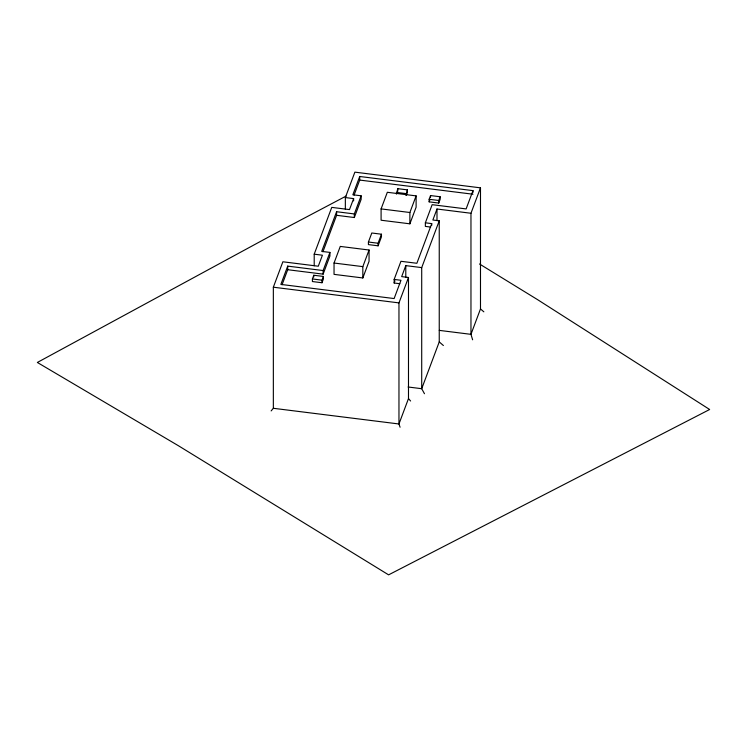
<?xml version="1.0" encoding="UTF-8"?>
<svg xmlns="http://www.w3.org/2000/svg" width="747" height="747" viewBox="0 0 747 747"><rect width="100%" height="100%" fill="white"/><g stroke="black" fill="none" stroke-linecap="round" stroke-linejoin="round"><path stroke-width="1.12" d="M271.142 410.906L273.346 408.292L273.346 287.203L282.87 261.786L318.287 266.212L322.415 255.213L314.207 254.185L314.207 265.829M472.982 192.427L472.982 190.634L359.709 176.488L352.855 194.771L361.128 195.807L354.33 213.941L336.589 211.718L321.714 251.394L329.922 252.411L323.124 270.545L287.707 266.119L280.853 284.411L394.127 298.557L400.971 280.274L394.155 279.425L394.155 283.01L399.841 283.72M282.058 284.766L287.707 269.714L287.707 266.119M314.207 254.185L331.752 207.386L349.493 209.599L353.62 198.599L345.347 197.563L345.347 209.207M312.405 278.967L313.796 275.251L323.395 276.446L323.395 279.023L322.004 282.74L312.405 281.544L312.405 278.967L322.004 280.162L323.395 276.446M322.928 251.758L336.589 215.304L336.589 211.718M345.347 197.563L354.872 172.146L480.489 187.842L480.489 308.931L470.965 334.339L472.627 339.801M287.707 269.714L323.124 274.14L329.922 256.006L329.922 252.411M354.069 195.135L359.709 180.074L359.709 176.488M334.04 263.037L340.268 246.417L369.055 250.012L369.055 261.338L362.827 277.959L334.04 274.364L334.04 263.037L362.827 266.632L369.055 250.012M336.589 215.304L354.33 217.526L361.128 199.393L361.128 195.807M368.42 242.028L371.801 232.999L381.465 234.213L381.465 236.79L378.085 245.819L368.42 244.605L368.42 242.028L378.085 243.233L381.465 234.213M381.091 208.899L387.329 192.287L416.116 195.882L416.116 207.199L409.879 223.82L381.091 220.225L381.091 208.899L409.879 212.503L416.116 195.882M396.386 194.108L397.777 188.664L407.376 189.869L407.376 192.446L406.331 195.238M405.976 195.303L407.376 189.869M394.155 279.425L400.952 261.291L416.873 263.28L431.738 223.605L425.36 222.811L425.36 226.397L430.674 227.06M394.155 283.01L394.958 280.872M429.151 199.281L430.543 195.565L440.142 196.76L440.142 199.337L438.75 203.063L429.151 201.858L429.151 199.281L438.75 200.485L440.142 196.76M429.151 201.858L429.852 200M480.489 187.842L470.965 213.259L436.995 209.011L432.868 220.02L439.245 220.813L421.71 267.613L405.789 265.624L401.671 276.623L408.488 277.482L408.488 398.562L398.963 423.979L400.075 427.228M425.36 222.811L432.158 204.678L466.128 208.917L472.982 190.634M273.346 408.292L398.963 423.979L398.963 302.89L408.488 277.482M439.245 220.813L439.245 341.902L421.71 388.701L424.473 393.734M346.057 196.097L269.956 236.276L37.35 362.463L178.309 445.67L388.599 574.854L709.65 409.496L537.485 299.594L479.509 263.98M359.709 180.074L472.982 194.22M396.386 192.39L405.976 193.585M273.346 287.203L398.963 302.89M439.264 330.379L470.965 334.339L470.965 213.259M408.067 386.993L421.71 388.701L421.71 267.613M480.489 308.931L483.851 311.835M439.245 341.902L443.391 345.525M408.488 398.562L410.598 401.008M438.75 200.485L438.75 203.063M436.995 209.011L436.995 220.654M431.738 223.605L431.738 225.398M430.543 195.565L430.543 197.283M409.879 212.503L409.879 223.82M405.789 265.624L405.789 277.268M397.777 188.664L397.777 191.251M378.085 243.233L378.085 245.819M362.827 266.632L362.827 277.959M354.33 213.941L354.33 217.526M353.62 198.599L353.62 200.924M323.124 270.545L323.124 274.14M322.004 280.162L322.004 282.74M313.796 275.251L313.796 276.969"/></g></svg>
